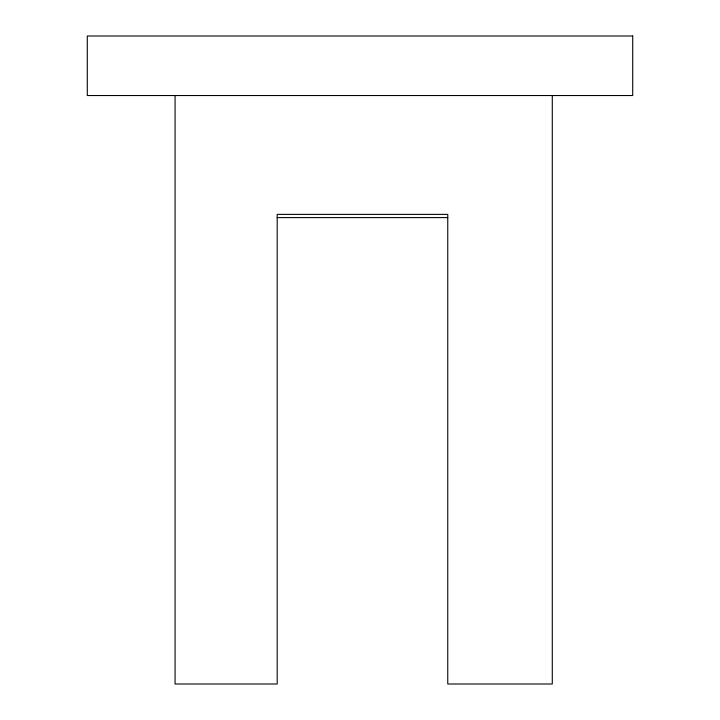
<?xml version="1.0" encoding="UTF-8"?>
<svg xmlns="http://www.w3.org/2000/svg" width="720" height="720" viewBox="0 0 720 720"><rect width="100%" height="100%" fill="white"/><g stroke="black" fill="none" stroke-linecap="round" stroke-linejoin="round"><path stroke-width="1.08" d="M277.191 217.593L447.759 217.593M552.285 95.535L552.285 684L447.759 684L447.759 214.38L277.191 214.38L277.191 684L175.068 684L175.068 95.535M632.709 36L87.291 36L87.291 95.535L632.709 95.535L632.709 36"/></g></svg>
